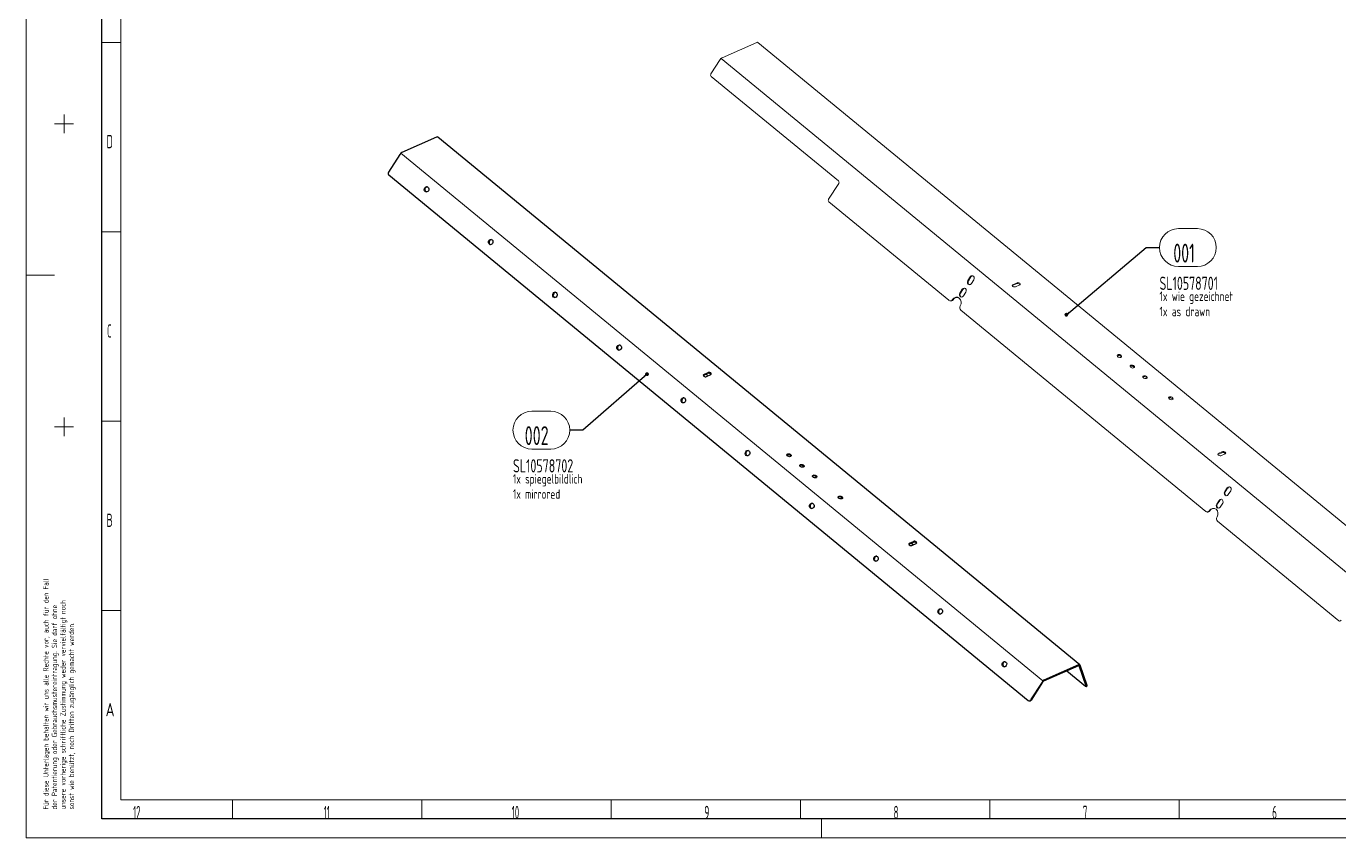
# Model space of a CAD drawing. Header units: millimetres. Extents: x 0 to 594, y 0 to 420.
# Drawn here: x 0 to 346.7, y 0 to 214.3 of the extents above; entities that cross this region are included whole.
import ezdxf
from ezdxf.lldxf.tags import DXFTag

# ---------------------------------------------------------------- set-up
doc = ezdxf.new("R2010")
doc.units = ezdxf.units.MM
for name, color, linetype, true_color in [('1', 7, 'Continuous', 0xffffff), ('101', 7, 'Continuous', 0xffffff), ('201', 7, 'Continuous', 0xffffff)]:
    doc.layers.add(name, color=color, linetype=linetype, true_color=true_color)
doc.styles.add('iso-1', font='isocp.shx')
tags = doc.linetypes.add('DASHED', pattern=[25.72, 12.86, -12.86]).pattern_tags.tags
tags[6:7] = [DXFTag(74, 4), DXFTag(75, 0), DXFTag(340, '0'), DXFTag(46, 0.0), DXFTag(50, 0.0), DXFTag(44, 0.0), DXFTag(45, 0.0)]
tags[4:5] = [DXFTag(74, 4), DXFTag(75, 0), DXFTag(340, '0'), DXFTag(46, 0.0), DXFTag(50, 0.0), DXFTag(44, 0.0), DXFTag(45, 0.0)]
doc.dimstyles.get("Standard").update_dxf_attribs({"dimtxt": 0.18, "dimasz": 0.18, "dimexe": 0.18, "dimexo": 0.0625, "dimgap": 0.09, "dimtad": 0, "dimtih": 1, "dimtoh": 1, "dimdec": 4, "dimzin": 0, "dimdsep": 46, "dimtxsty": 'Standard', "dimcen": 0.09, "dimadec": 0, "dimazin": 0, "dimtfac": 1, "dimtdec": 4, "dimtofl": 0, "dimtmove": 0, "dimatfit": 3, "dimfxl": 1, "dimtolj": 1, "dimtzin": 0, "dimarcsym": 0})

# ---------------------------------------------------------------- blocks, each defined once
blk = doc.blocks.new('GROUPED_GEOM1')
at = {"layer": '1', "color": 4, "lineweight": 18}
for p, q in [((133.55, 112.63), (138.55, 112.63)), ((133.55, 102.63), (138.55, 102.63))]:
    blk.add_line(p, q, dxfattribs=at)
for centre, start, end in [((133.55, 107.63), 90, 269.9999), ((138.55, 107.63), 270, 89.9999)]:
    blk.add_arc(centre, 5, start, end, dxfattribs=at)
at = {"layer": '1', "color": 2, "linetype": 'Continuous', "lineweight": 18, "insert": (131.65, 103.67), "char_height": 5, "attachment_point": 7, "line_spacing_factor": 0.963855, "style": 'iso-1'}
blk.add_mtext('\\W0.6850;002', dxfattribs=at)
blk = doc.blocks.new('GROUPED_GEOM2')
at = {"layer": '1', "color": 4, "lineweight": 18}
for p, q in [((304.32, 160.83), (309.32, 160.83)), ((304.32, 150.83), (309.32, 150.83))]:
    blk.add_line(p, q, dxfattribs=at)
for centre, start, end in [((304.32, 155.83), 90, 269.9999), ((309.32, 155.83), 270, 89.9999)]:
    blk.add_arc(centre, 5, start, end, dxfattribs=at)
at = {"layer": '1', "color": 2, "linetype": 'Continuous', "lineweight": 18, "insert": (302.97, 151.87), "char_height": 5, "attachment_point": 7, "line_spacing_factor": 0.963855, "style": 'iso-1'}
blk.add_mtext('\\W0.6756;001', dxfattribs=at)

msp = doc.modelspace()

# ---------------------------------------------------------------- linework, layer by layer
at = {"layer": '1', "color": 4, "linetype": 'Continuous', "lineweight": 18}
for p, q in [((0, 0), (0, 420)), ((210, 0), (210, 5)), ((594, 0), (0, 0))]:
    msp.add_line(p, q, dxfattribs=at)
at = {"layer": '1', "color": 4, "linetype": 'Continuous', "lineweight": 25}
for p, q in [((20, 5), (20, 415)), ((589, 5), (20, 5))]:
    msp.add_line(p, q, dxfattribs=at)
at = {"layer": '1', "color": 1, "linetype": 'Continuous', "lineweight": 13}
for p, q in [((25, 410), (25, 10)), ((25, 210), (20, 210)), ((25, 160), (20, 160)), ((25, 110), (20, 110)), ((25, 60), (20, 60)), ((25, 10), (584, 10)), ((54.5, 10), (54.5, 5)), ((104.5, 10), (104.5, 5)), ((154.5, 10), (154.5, 5)), ((204.5, 10), (204.5, 5)), ((254.5, 10), (254.5, 5)), ((304.5, 10), (304.5, 5))]:
    msp.add_line(p, q, dxfattribs=at)
at = {"layer": '1', "color": 4, "linetype": 'DASHED', "lineweight": 18}
for p, q in [((10, 191), (10, 186)), ((7.5, 188.5), (12.5, 188.5)), ((10, 111), (10, 106)), ((7.5, 108.5), (12.5, 108.5))]:
    msp.add_line(p, q, dxfattribs=at)
at = {"layer": '1', "color": 1, "linetype": 'DASHED', "lineweight": 13}
msp.add_line((0, 148.5), (7.5, 148.5), dxfattribs=at)
at = {"layer": '101', "color": 7, "linetype": 'Continuous', "lineweight": 18}
for p, q in [((192.94, 210.01), (183.77, 205.92)), ((362.83, 70.68), (193.24, 210.01)), ((183.27, 205.46), (180.85, 201.69)), ((214.5, 173.42), (180.92, 201)), ((211.93, 168.61), (214.58, 172.73)), ((243.69, 141.9), (212.01, 167.92)), ((248.7, 147.12), (249.34, 148.1)), ((248.85, 147.08), (249.49, 148.07)), ((249.65, 146.34), (250.28, 147.32)), ((260.52, 145.79), (261.65, 146.3)), ((260.58, 146.02), (261.71, 146.53)), ((261.26, 145.47), (262.39, 145.97)), ((246.59, 143.83), (247.22, 144.81)), ((246.74, 143.79), (247.37, 144.78)), ((247.54, 143.05), (248.17, 144.03)), ((243.94, 141.77), (244.09, 141.74)), ((311.52, 86.17), (246.81, 139.33)), ((314.79, 101.21), (315.92, 101.71)), ((314.85, 101.44), (315.98, 101.94)), ((315.53, 100.88), (316.66, 101.39)), ((316.54, 91.39), (317.17, 92.37)), ((316.69, 91.35), (317.32, 92.34)), ((317.49, 90.61), (318.12, 91.59)), ((314.42, 88.1), (315.06, 89.08)), ((314.57, 88.06), (315.21, 89.05)), ((315.37, 87.32), (316.01, 88.3)), ((311.77, 86.04), (311.93, 86.01)), ((346.66, 57.3), (314.64, 83.6))]:
    msp.add_line(p, q, dxfattribs=at)
at = {"layer": '101', "color": 6, "linetype": 'Continuous', "lineweight": 13}
msp.add_line((183.52, 205.76), (353.11, 66.43), dxfattribs=at)
at = {"layer": '101', "color": 7, "linetype": 'Continuous', "lineweight": 18}
for centre, major_axis, ratio, start_param, end_param in [((192.8, 209.47), (0.444, 0.541), 0.478798, 0.000003, 0.76359), ((183.62, 205.38), (0.444, 0.541), 0.478798, 0.76359, 1.810787), ((181.19, 201.41), (-0.107, -0.488), 0.852764, 4.301376, 5.872172), ((214.24, 173), (0.107, 0.488), 0.852764, 4.301376, 5.872172), ((212.27, 168.33), (-0.107, -0.488), 0.852764, 4.301376, 5.872172), ((249.18, 146.73), (0.15, 0.684), 0.852764, 1.159783, 4.301376), ((249.33, 146.69), (0.15, 0.684), 0.852764, 1.159783, 3.009936), ((249.81, 147.71), (0.15, 0.684), 0.852764, 4.301376, 7.442969), ((249.96, 147.68), (0.15, 0.684), 0.852764, 0.131599, 1.159783), ((260.92, 145.75), (-0.483, 0.128), 0.607102, 5.636497, 8.778089), ((260.86, 145.51), (-0.483, 0.128), 0.607102, 5.636497, 5.879676), ((261.99, 146.02), (-0.483, 0.128), 0.607102, 3.545129, 5.636497), ((262.05, 146.25), (-0.483, 0.128), 0.607102, 2.494904, 5.636497), ((245.64, 141.23), (-0.32, -1.47), 0.852764, 1.181524, 4.279635), ((245.8, 141.2), (-0.32, -1.47), 0.852764, 3.202848, 4.279635), ((247.06, 143.44), (0.15, 0.684), 0.852764, 1.159783, 4.301376), ((247.21, 143.4), (0.15, 0.684), 0.852764, 1.159783, 3.009936), ((247.7, 144.42), (0.15, 0.684), 0.852764, 4.301376, 7.442969), ((247.85, 144.39), (0.15, 0.684), 0.852764, 0.131599, 1.159783), ((244.11, 142.55), (-0.171, -0.782), 0.852764, 5.872172, 7.421228), ((244.26, 142.52), (0.171, 0.782), 0.852764, 3.141612, 4.279635), ((247.23, 139.99), (-0.171, -0.782), 0.852764, 4.323117, 5.872172), ((288.68, 126.97), (-0.58, 0.153), 0.607102, 3.474983, 5.949773), ((292.07, 124.18), (-0.58, 0.153), 0.607102, 3.474983, 5.949773), ((295.46, 121.39), (-0.58, 0.153), 0.607102, 3.474983, 5.949773), ((302.24, 115.82), (-0.58, 0.153), 0.607102, 3.474983, 5.949773), ((315.19, 101.16), (0.483, -0.128), 0.607102, 2.494904, 5.636497), ((315.13, 100.93), (0.483, -0.128), 0.607102, 2.494904, 2.738083), ((316.26, 101.43), (0.483, -0.128), 0.607102, 0.403536, 2.494904), ((316.32, 101.66), (0.483, -0.128), 0.607102, 5.636497, 8.778089), ((317.01, 91), (-0.15, -0.684), 0.852764, 4.301376, 7.442969), ((317.16, 90.96), (-0.15, -0.684), 0.852764, 4.301376, 6.151529), ((317.65, 91.98), (-0.15, -0.684), 0.852764, 1.159783, 4.301376), ((317.8, 91.95), (-0.15, -0.684), 0.852764, 3.273192, 4.301376), ((313.48, 85.5), (0.32, 1.47), 0.852764, 4.323117, 7.421228), ((313.63, 85.47), (-0.32, -1.47), 0.852764, 3.202848, 4.279635), ((314.9, 87.71), (-0.15, -0.684), 0.852764, 4.301376, 7.442969), ((315.05, 87.67), (-0.15, -0.684), 0.852764, 4.301376, 6.151529), ((315.53, 88.69), (-0.15, -0.684), 0.852764, 1.159783, 4.301376), ((315.68, 88.66), (-0.15, -0.684), 0.852764, 3.273192, 4.301376), ((311.95, 86.82), (-0.171, -0.782), 0.852764, 5.872172, 7.421228), ((312.1, 86.79), (0.171, 0.782), 0.852764, 3.141612, 4.279635), ((315.07, 84.26), (-0.171, -0.782), 0.852764, 4.323117, 5.872172), ((346.93, 57.71), (-0.107, -0.488), 0.852764, 5.872172, 7.442969)]:
    msp.add_ellipse(centre, major_axis=major_axis, ratio=ratio, start_param=start_param, end_param=end_param, dxfattribs=at)
for centre in [(288.74, 127.2), (292.13, 124.41), (295.52, 121.62), (302.31, 116.05)]:
    msp.add_ellipse(centre, major_axis=(0.58, -0.153), ratio=0.607102, dxfattribs=at)
at = {"layer": '201', "color": 7, "linetype": 'Continuous', "lineweight": 25}
for p, q in [((108.37, 184.99), (99.2, 180.9)), ((278.26, 45.67), (108.67, 184.99)), ((98.7, 180.44), (95.66, 175.71)), ((95.74, 175.02), (264.65, 36.25)), ((178.92, 122.1), (180.05, 122.6)), ((178.98, 122.33), (180.11, 122.83)), ((179.66, 121.77), (180.79, 122.28)), ((179.88, 122.08), (180.04, 121.94)), ((233.19, 77.52), (234.32, 78.02)), ((233.25, 77.75), (234.38, 78.25)), ((233.79, 77.78), (234.31, 77.36)), ((233.93, 77.19), (235.06, 77.69)), ((277.9, 45.43), (268.72, 41.34)), ((277.96, 45.66), (268.79, 41.57)), ((279.98, 40.02), (278.1, 45.39)), ((280.2, 40.21), (278.32, 45.59)), ((274.83, 44.07), (279.73, 40.04)), ((268.29, 41.11), (265.25, 36.39)), ((268.44, 41.08), (265.4, 36.35)), ((279.98, 39.93), (280.2, 40.12)), ((264.8, 36.18), (264.96, 36.14))]:
    msp.add_line(p, q, dxfattribs=at)
at = {"layer": '201', "color": 6, "linetype": 'Continuous', "lineweight": 13}
msp.add_line((98.95, 180.74), (268.54, 41.41), dxfattribs=at)
at = {"layer": '201', "color": 7, "linetype": 'Continuous', "lineweight": 25}
for centre, major_axis, ratio, start_param, end_param in [((108.23, 184.45), (0.444, 0.541), 0.478798, 0.000003, 0.76359), ((99.06, 180.36), (0.444, 0.541), 0.478798, 0.76359, 1.810787), ((96, 175.43), (-0.107, -0.488), 0.852764, 4.301376, 5.872172), ((105.88, 171.18), (-0.15, -0.684), 0.852764, 3.27329, 6.15148), ((122.84, 157.25), (-0.15, -0.684), 0.852764, 3.27329, 6.15148), ((139.8, 143.32), (-0.15, -0.684), 0.852764, 3.27329, 6.15148), ((156.76, 129.38), (-0.15, -0.684), 0.852764, 3.27329, 6.15148), ((179.32, 122.05), (-0.483, 0.128), 0.607102, 5.636497, 8.778089), ((179.26, 121.82), (-0.483, 0.128), 0.607102, 5.636497, 5.879676), ((179.74, 122.48), (0.542, -0.588), 0.245662, 4.654928, 5.228998), ((180.39, 122.33), (-0.483, 0.128), 0.607102, 3.545129, 5.636497), ((180.45, 122.56), (-0.483, 0.128), 0.607102, 2.494904, 5.636497), ((173.71, 115.45), (-0.15, -0.684), 0.852764, 3.27329, 6.15148), ((190.67, 101.52), (-0.15, -0.684), 0.852764, 3.27329, 6.15148), ((201.42, 100.75), (-0.58, 0.153), 0.607102, 3.474983, 5.949773), ((204.81, 97.96), (-0.58, 0.153), 0.607102, 3.474983, 5.949773), ((208.2, 95.18), (-0.58, 0.153), 0.607102, 3.474983, 5.949773), ((207.63, 87.59), (-0.15, -0.684), 0.852764, 3.27329, 6.15148), ((214.99, 89.6), (-0.58, 0.153), 0.607102, 3.474983, 5.949773), ((233.59, 77.47), (0.483, -0.128), 0.607102, 2.494904, 5.636497), ((233.53, 77.24), (0.483, -0.128), 0.607102, 2.494904, 2.738083), ((234.66, 77.74), (0.483, -0.128), 0.607102, 0.403536, 2.494904), ((234.72, 77.97), (0.483, -0.128), 0.607102, 5.636497, 8.778089), ((224.59, 73.65), (-0.15, -0.684), 0.852764, 3.27329, 6.15148), ((241.55, 59.72), (-0.15, -0.684), 0.852764, 3.27329, 6.15148), ((258.51, 45.79), (-0.15, -0.684), 0.852764, 3.27329, 6.15148), ((277.82, 45.13), (-0.254, -0.309), 0.478798, 2.857985, 3.905182), ((277.82, 45.13), (-0.444, -0.541), 0.478798, 2.857985, 3.905182), ((268.64, 41.04), (-0.444, -0.541), 0.478798, 3.905182, 4.95238), ((268.64, 41.04), (-0.254, -0.309), 0.478798, 3.905182, 4.95238), ((279.64, 40.29), (0.339, -0.368), 0.245662, 5.228998, 6.799794), ((279.86, 40.49), (-0.339, 0.368), 0.245662, 3.141581, 3.658202), ((264.91, 36.67), (-0.107, -0.488), 0.852764, 5.872172, 7.442969), ((265.06, 36.63), (0.107, 0.488), 0.852764, 3.141613, 4.301376)]:
    msp.add_ellipse(centre, major_axis=major_axis, ratio=ratio, start_param=start_param, end_param=end_param, dxfattribs=at)
for centre, major_axis, ratio in [((105.73, 171.22), (-0.15, -0.684), 0.852764), ((122.68, 157.28), (-0.15, -0.684), 0.852764), ((139.64, 143.35), (-0.15, -0.684), 0.852764), ((156.6, 129.42), (-0.15, -0.684), 0.852764), ((173.56, 115.49), (-0.15, -0.684), 0.852764), ((190.52, 101.55), (-0.15, -0.684), 0.852764), ((201.48, 100.98), (0.58, -0.153), 0.607102), ((204.87, 98.19), (0.58, -0.153), 0.607102), ((208.26, 95.41), (0.58, -0.153), 0.607102), ((215.05, 89.83), (0.58, -0.153), 0.607102), ((207.48, 87.62), (-0.15, -0.684), 0.852764), ((224.44, 73.69), (-0.15, -0.684), 0.852764), ((241.4, 59.75), (-0.15, -0.684), 0.852764), ((258.36, 45.82), (-0.15, -0.684), 0.852764)]:
    msp.add_ellipse(centre, major_axis=major_axis, ratio=ratio, dxfattribs=at)

# ---------------------------------------------------------------- block references
at = {"layer": '1', "color": 4, "linetype": 'Continuous', "lineweight": 18}
for name in ['GROUPED_GEOM2', 'GROUPED_GEOM1']:
    msp.add_blockref(name, (0, 0), dxfattribs=at)

# ---------------------------------------------------------------- texts
at = {"layer": '1', "color": 1, "linetype": 'Continuous', "lineweight": 13, "char_height": 3.5, "attachment_point": 7, "line_spacing_factor": 0.963855, "style": 'iso-1'}
for s, insert in [('\\W0.6380;D', (21.17, 182.07)), ('\\W0.5104;C', (21.37, 132.07)), ('\\W0.6380;B', (21.17, 82.07)), ('\\W0.8300;A', (20.97, 32.07)), ('\\W0.5232;12', (28.23, 4.93)), ('\\W0.4763;11', (78.62, 4.93)), ('\\W0.5232;10', (128.23, 4.93)), ('\\W0.5742;9', (179.09, 4.93)), ('\\W0.5404;8', (229.09, 4.93)), ('\\W0.5404;7', (279.09, 4.93)), ('\\W0.5404;6', (329.09, 4.93))]:
    msp.add_mtext(s, dxfattribs=dict(at, insert=insert))
at = {"layer": '1', "color": 2, "linetype": 'Continuous', "lineweight": 18, "char_height": 3.5, "attachment_point": 7, "line_spacing_factor": 0.963855, "style": 'iso-1'}
for s, insert in [('\\W0.7261;SL10578701', (299.32, 144.65)), ('\\W0.7290;SL10578702', (128.55, 96.45))]:
    msp.add_mtext(s, dxfattribs=dict(at, insert=insert))
at = {"layer": '1', "color": 3, "linetype": 'Continuous', "lineweight": 13, "char_height": 2.5, "attachment_point": 7, "line_spacing_factor": 0.963855, "style": 'iso-1'}
for s, insert in [('\\W0.7938;1x wie gezeichnet\\P1x as drawn', (299.32, 137.7)), ('\\W0.7885;1x spiegelbildlich\\P1x mirrored', (128.55, 89.5))]:
    msp.add_mtext(s, dxfattribs=dict(at, insert=insert))
at = {"layer": '1', "color": 1, "linetype": 'Continuous', "lineweight": 13, "insert": (13.06, 7.46), "char_height": 1.4, "attachment_point": 7, "rotation": 90, "line_spacing_factor": 0.963855, "style": 'iso-1'}
msp.add_mtext('\\W0.8424;Für diese Unterlagen behalten wir uns alle Rechte vor, auch für den Fall\\Pder Patentierung oder Gebrauchsmustereintragung. Sie darf ohne\\Punsere vorherige schriftliche Zustimmung weder vervielfältigt noch\\Psonst wie benützt, noch Dritten zugänglich gemacht werden.', dxfattribs=at)

# ---------------------------------------------------------------- leaders
at = {"layer": '1', "color": 3, "linetype": 'Continuous', "lineweight": 13}
for points in [[(274.71, 138.11), (295.82, 155.83), (299.32, 155.83)], [(163.96, 122.41), (147.05, 107.63), (143.55, 107.63)]]:
    msp.add_leader(points, dimstyle='Standard', override={"dimasz": 1, "dimldrblk": 'Dot'}, dxfattribs=at)

doc.saveas('drawing.dxf')
